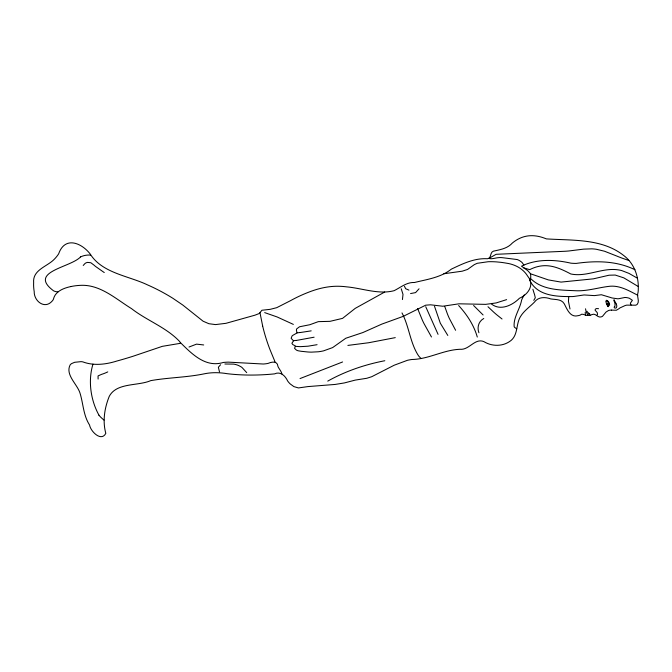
<?xml version="1.0" encoding="UTF-8"?>
<svg xmlns="http://www.w3.org/2000/svg" width="672" height="672" viewBox="0 0 672 672"><rect width="100%" height="100%" fill="white"/><g stroke="black" fill="none" stroke-linecap="round" stroke-linejoin="round"><path stroke-width="1.01" d="M488.771 258.376A9.215 6.938 25.2 0 0 491.392 258.745L493.097 258.56A26.855 20.21 25.2 0 0 493.828 258.434L496.138 257.998A39.69 29.862 25.2 0 1 497.792 257.737L499.716 257.569A18.892 14.213 25.2 0 1 502.53 257.704L517.138 259.535A10.063 7.568 25.2 0 1 519.943 260.879L521.119 261.71A13.272 9.988 25.2 0 1 522.127 262.567L523.925 265.154L521.489 266.188L527.612 270.547L529.973 273.042A6.535 4.914 25.2 0 1 530.645 274.52L530.779 277.225L529.78 280.409C537.575 296.243 556.937 296.646 572.326 296.579A34.516 25.973 25.2 0 0 574.686 296.344L584.128 294.958L594.376 295.604L601.39 294.739L610.487 297.478A22.705 17.086 25.2 0 0 612.066 297.973L617.686 298.788A10.416 7.837 25.2 0 0 619.114 298.645L624.658 297.511A9.341 7.031 25.2 0 1 626.514 297.587L627.648 297.788A11.684 8.795 25.2 0 1 629.471 298.318L632.394 300.317L630.428 303.072A1.714 1.294 25.2 0 0 630.403 303.475L631.126 305.012M606.127 301.073L606.598 300.334L607.589 300.838M402.444 299.552L403.007 294.403L401.218 288.742M92.971 364.148C87.881 380.663 90.636 400.117 98.927 415.103M568.73 296.999L568.445 301.325L569.999 308.969M611.545 310.12A8.526 6.418 25.2 0 0 608.521 310.514L606.026 312.052L602.549 316.268A5.418 4.082 25.2 0 1 600.558 316.966A5.838 4.393 25.2 0 1 599.567 316.999C596.812 316.638 595.316 313.06 592.04 314.546A3.578 2.688 25.2 0 0 591.36 314.824C589.142 316.546 590.587 313.48 588.907 313.303M607.706 306.155C609.697 306.558 608.731 301.283 606.598 300.334M524.286 294.899L522.724 297.662A52.878 39.791 25.2 0 0 521.615 300.073C520.01 309.07 513.282 317.444 514.164 326.668A3.142 2.369 25.2 0 0 514.718 327.432L516.751 328.852M614.67 306.482C612.839 307.835 616.022 308.784 616.442 307.566A10.71 8.056 25.2 0 0 616.787 306.214A4.402 3.31 25.2 0 0 616.694 305.365L616.283 304.088M419.042 288.792L415.607 292.597L410.575 293.563M614.074 299.914L616.224 303.912M83.219 265.465L85.084 263.441A7.543 5.678 25.2 0 1 87.553 262.399L90.829 262.735L94.088 265.188A36.624 27.552 25.2 0 0 95.533 266.44L104.261 272.563M533.786 300.334L535.298 297.763L534.492 294.336A51.299 38.598 25.2 0 1 534.03 293.034L532.888 289.237M608.11 306.718L609.538 304.769A3.007 2.26 25.2 0 0 609.58 304.315L609.563 304.063A5.695 4.284 25.2 0 0 607.572 300.854M596.971 315.059L597.055 314.983A4.116 3.1 25.2 0 0 597.5 314.462L597.341 312.934A4.343 3.268 25.2 0 0 596.543 311.833L595.174 310.313A1.151 0.865 25.2 0 1 595.098 309.977L595.325 309.347A2.965 2.234 25.2 0 1 596.14 308.708A2.47 1.856 25.2 0 1 596.795 308.549L598.542 308.708M483.773 318.486C478.582 321.317 476.885 327.382 478.918 332.766M220.567 364.753L218.366 367.256L219.484 371.851M384.703 292.034L355.261 308.347L342.552 318.368L330.028 321.334L318.31 321.644L309.842 324.719L299.544 326.768L296.738 328.835A5.149 3.872 25.2 0 0 296.419 330.229L297.016 332.976L293.252 335.093A10.03 7.552 25.2 0 0 292.06 335.966L291.127 338.327L293.538 340.822L291.892 343.283L292.748 344.526L295.159 345.828A1.201 0.907 25.2 0 1 295.327 346.24L294.563 348.365L296.352 350.045A7.61 5.729 25.2 0 0 298.099 350.767L301.291 351.313A91.997 69.224 25.2 0 1 303.416 351.523L307.23 351.926A47.653 35.851 25.2 0 0 311.489 352.136L318.284 351.775A53.424 40.194 25.2 0 0 323.543 350.86L332.632 347.592L345.803 338.243L362.922 332.531L381.83 324.106L403.276 316.336L425.695 305.18L430.542 304.811L442.764 306.23L459.035 303.811L485.671 304.366L496.163 302.938L506.621 299.628M488.972 258.342L496.138 254.302L564.463 251.294A92.299 69.443 25.2 0 0 569.041 250.95L583.615 249.136L591.73 248.842A34.952 26.3 25.2 0 1 596.484 249.295L604.506 251.227L616.728 256.032A109.763 82.589 25.2 0 0 622.406 258.25L628.841 260.492M189.025 347.021L196.543 344.131L203.692 344.954M80.564 256.889C70.493 267.666 27.77 271.572 53.516 290.774A6.308 4.746 25.2 0 0 54.86 291.337L55.852 291.606A14.918 11.222 25.2 0 0 57.943 291.908M327.751 381.116C345.5 371.162 364.879 364.585 384.821 360.73M587.815 315.16C585.371 316.369 582.733 312.421 580.062 315.168A13.087 9.853 25.2 0 1 578.071 315.672C570.251 317.839 567.109 309.246 564.253 303.794C561.506 299.023 555.526 299.687 550.864 298.948C545.126 296.848 538.222 296.73 534.316 302.249A143.203 107.747 25.2 0 1 531.098 305.298C527.26 308.767 523.152 312.11 520.464 316.604C515.928 323.971 518.146 334.446 511.115 340.418C503.286 346.71 492.232 346.744 483.823 341.594C474.827 337.814 469.249 350.246 460.043 349.28C443.436 349.902 428.669 359.201 412.003 359.486A51.08 38.43 25.2 0 0 407.408 360.31L394.22 365.207L371.734 376.706L366.82 378.269L355.253 380.1L344.425 382.922L335.168 384.434L307.978 386.585L298.444 387.937L293.882 386.61L290.254 383.964A17.245 12.978 25.2 0 1 287.641 380.974C285.348 375.959 280.535 371.053 274.562 373.876C258.838 375.438 242.777 375.572 227.035 373.674C219.542 372.414 211.865 372.263 204.397 373.792C186.69 377.479 168.496 377.504 150.721 380.638C137.928 386.207 116.634 382.393 109.259 396.354C104.53 408.047 102.438 421.117 105.815 433.356C101.304 442.176 90.544 431.357 89.569 425.032C83.219 415.162 83.328 403.595 79.926 392.851C77.07 384.014 65.075 374.699 70.148 364.896A11.5 8.652 25.2 0 1 71.551 363.619L74.626 362.3L80.842 361.662A7.694 5.788 25.2 0 1 82.866 361.897C93.786 365.98 105.941 364.468 116.844 361.04A480.766 361.729 25.2 0 0 133.073 356.244L162.322 346.34L179.693 343.434L180.541 342.93L179.785 341.737A9.131 6.871 25.2 0 1 179.189 341.04C165.883 327.205 146.614 320.41 131.51 308.624C116.189 299.208 101.035 285.054 81.95 285.298A59.8 44.99 25.2 0 0 71.182 286.49M107.764 371.902L106.033 372.683A42.336 31.853 25.2 0 1 101.539 374.354L98.053 375.925L98.112 379.067M523.933 265.02C538.877 258.804 555.425 259.652 570.914 263.172A47.25 35.549 25.2 0 0 576.215 263.407C596.081 260.593 616.552 260.736 634.998 269.741M300.04 378.563L342.594 361.964M314.126 337.201L297.184 340.292M71.182 286.49C63.916 288.011 55.213 291.161 53.407 299.275A12.415 9.341 25.2 0 1 52.114 301.115C44.722 309.666 33.919 301.056 34.205 291.648A62.252 46.838 25.2 0 1 33.642 282.668C32.567 270.136 46.259 266.868 53.558 259.972A58.153 43.756 25.2 0 0 58.649 253.848C64.966 235.78 81.648 242.953 90.224 254.05C102.245 273.193 128.386 275.764 147.344 284.81A148.663 111.854 25.2 0 1 172.939 298.334L182.818 305.063L203.078 321.199L208.874 323.711L215.527 324.593L225.977 323.316L254.881 315.202L259.241 313.53L261.912 310.254L270.186 309.338L276.713 307.684L290.472 300.695A187.522 141.095 25.2 0 1 308.171 292.396C318.335 288.347 329.246 285.802 340.242 286.314A59.228 44.57 25.2 0 1 346.492 286.843C362.141 288.204 378.706 294.798 394.145 290.674C400.697 287.423 406.72 282.064 414.49 282.5C427.232 279.342 440.723 277.561 451.349 269.144C462.664 263.735 474.499 257.972 487.418 258.745C491.644 258.577 489.703 252.344 493.366 251.177C500.178 249.665 507.402 248.573 512.366 243.02C522.757 234.511 533.98 233.78 546.344 238.879C572.317 240.626 601.717 238.308 623.507 255.352C633.998 263.096 638.711 276.083 638.299 288.8A51.601 38.825 25.2 0 1 638.064 292.337C636.308 296.268 640.03 301.031 637.224 304.366A6.518 4.906 25.2 0 1 635.611 305.197L626.758 305.13A31.937 24.032 25.2 0 0 625.111 305.55L619.828 307.986A11.794 8.879 25.2 0 0 619.088 308.616L616.367 310.246L611.545 310.111M395.27 337.638L368.684 342.737L347.886 345.408M297.074 332.858L299.788 332.556M317.083 344.686L308.003 346.198L300.728 346.634A45.385 34.146 25.2 0 1 299.393 346.601L295.344 346.34M443.839 273.756L462.269 271.177L467.561 269.438L474.348 264.608L477.229 263.298L488.2 261.719A72.299 54.398 25.2 0 1 496.448 261.895L500.573 262.298A84.966 63.924 25.2 0 1 506.318 263.155C514.844 264.323 523.202 268.632 527.696 276.2C535.021 284.92 528.066 294.529 519.397 298.292C512.467 305.332 500.396 311.119 491.551 304.072M311.195 330.851L300.292 332.531M293.521 340.687L296.596 340.351M224.885 364.006L233.646 364.106A16.162 12.155 25.2 0 1 238.644 365.543L240.895 366.727A10.945 8.232 25.2 0 1 242.088 367.567L246.716 372.632M90.611 255.091L89.393 255.032A20.891 15.716 25.2 0 0 80.59 256.922M589.873 315.344L588.706 315.05A1.705 1.277 25.2 0 0 587.815 315.16M523.698 267.868L529.712 269.648C545.101 261.82 557.206 266.801 570.797 273.974C586.807 277.343 602.137 267.389 618.248 269.867A23.016 17.312 25.2 0 1 621.802 270.606L628.975 273.386L637.333 278.166M408.92 290.111L405.661 288.716L404.46 286.289M264.676 312.614L277.082 316.94L293.353 324.391M530.342 273.714L548.276 279.888L561.061 282.097L593.418 278.838L609.076 275.209L615.216 275.05L623.826 277.864L638.257 286.524M637.745 295.235C629.219 290.909 620.374 285.541 610.436 286.205C598.618 287.364 587.143 291.455 575.123 290.707C559.852 289.993 542.212 290.195 530.611 278.502M502.034 318.99L496.583 314.656A83.177 62.588 25.2 0 1 493.063 311.556L487.981 306.734M180.541 342.728C191.965 354.001 205.64 367.97 223.348 362.452A72.433 54.499 25.2 0 1 228.346 362.132L263.256 364.014A33.457 25.175 25.2 0 0 268.204 363.367C272.009 361.679 277.561 360.805 277.973 366.475A12.886 9.702 25.2 0 0 278.443 367.466L280.804 371.23A16.607 12.491 25.2 0 1 281.568 372.893L281.988 373.993M421.092 358.504L420.756 358.184A27.073 20.37 25.2 0 1 418.564 355.841C410.071 342.938 409.206 326.584 401.99 312.917M473.592 305.491L483.084 314.958M458.632 305.525C466.956 314.63 473.894 325.088 477.296 337.042M447.804 335.446L440.336 323.24L434.507 306.289M588.067 315.076L587.185 313.648A20.958 15.767 25.2 0 0 586.866 313.177L586.53 312.715A7.652 5.754 25.2 0 1 586.144 312.11L585.539 308.792M431.474 336.983L424.007 323.585A115.676 87.041 25.2 0 1 422.302 320.023L417.606 308.566M455.616 330.28L449.383 318.52A93.912 70.661 25.2 0 1 447.308 313.639L444.78 306.575M438.06 334.337L425.729 306.718M275.108 361.998L270.077 349.835A228.379 171.839 25.2 0 1 262.651 325.996M585.665 315.176L585.514 314.723A13.037 9.811 25.2 0 1 585.236 313.169L585.161 312.497M262.66 325.996L259.98 312.715M104.009 420.084A31.718 23.864 25.2 0 1 98.843 415.145M614.057 299.972A2.528 1.907 25.2 0 0 614.048 300.989L614.704 302.358A3.721 2.806 25.2 0 1 614.846 302.744L615.023 304.903A6.115 4.603 25.2 0 1 614.746 306.516M607.79 306.121A10.164 7.644 25.2 0 1 605.993 301.048M588.832 313.379A7.022 5.284 25.2 0 1 586.925 311.22M608.303 304.223L607.118 304.004L608.303 304.223M606.917 304.408A1 0.748 25.2 0 0 608.563 304.492A1 0.748 25.2 0 0 607.522 303.248A1 0.748 25.2 0 0 606.917 304.408"/></g></svg>
